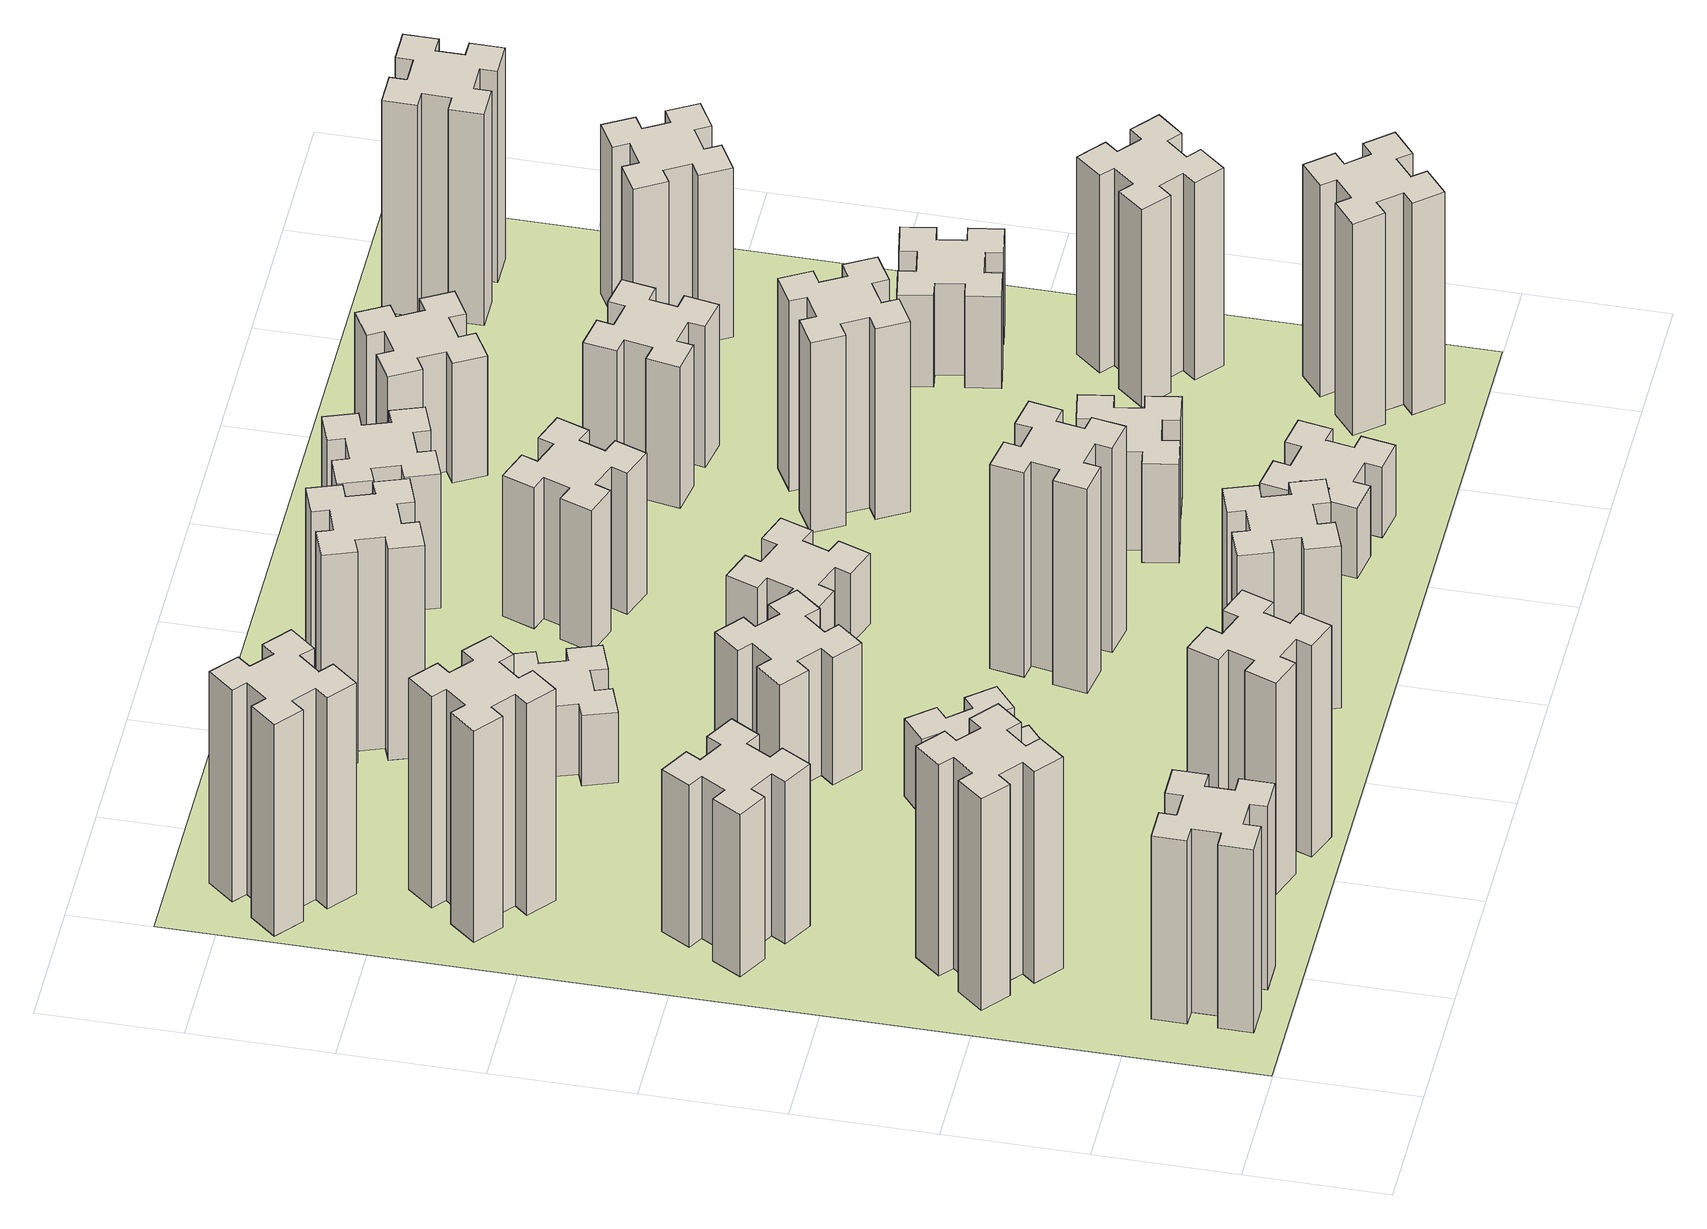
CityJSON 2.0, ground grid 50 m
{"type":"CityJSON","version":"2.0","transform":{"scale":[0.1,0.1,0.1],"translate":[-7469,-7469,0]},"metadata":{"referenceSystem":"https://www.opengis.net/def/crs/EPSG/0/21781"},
"CityObjects":{
"building1":{"type":"Building","attributes":{"class":"1000","function":"1000","usage":"1000","yearOfConstruction":2016,"roofType":"1000","measuredHeight":78,"storeysAboveGround":30,"storeysBelowGround":0},"geometry":[{"type":"Solid","lod":"1","boundaries":[[[[0,1,2,3,4,5,6,7,8,9,10,11,12,13,14,15,16,17,18,19]],[[17,16,20,21]],[[16,15,22,20]],[[15,14,23,22]],[[14,13,24,23]],[[13,12,25,24]],[[12,11,26,25]],[[11,10,27,26]],[[10,9,28,27]],[[9,8,29,28]],[[8,7,30,29]],[[7,6,31,30]],[[6,5,32,31]],[[5,4,33,32]],[[4,3,34,33]],[[3,2,35,34]],[[2,1,36,35]],[[1,0,37,36]],[[0,19,38,37]],[[19,18,39,38]],[[18,17,21,39]],[[24,25,26,27,28,29,30,31,32,33,34,35,36,37,38,39,21,20,22,23]]]]}]},
"building2":{"type":"Building","attributes":{"class":"1000","function":"1000","usage":"1000","yearOfConstruction":2016,"roofType":"1000","measuredHeight":90,"storeysAboveGround":30,"storeysBelowGround":0},"geometry":[{"type":"Solid","lod":"1","boundaries":[[[[40,41,42,43,44,45,46,47,48,49,50,51,52,53,54,55,56,57,58,59]],[[57,56,60,61]],[[56,55,62,60]],[[55,54,63,62]],[[54,53,64,63]],[[53,52,65,64]],[[52,51,66,65]],[[51,50,67,66]],[[50,49,68,67]],[[49,48,69,68]],[[48,47,70,69]],[[47,46,71,70]],[[46,45,72,71]],[[45,44,73,72]],[[44,43,74,73]],[[43,42,75,74]],[[42,41,76,75]],[[41,40,77,76]],[[40,59,78,77]],[[59,58,79,78]],[[58,57,61,79]],[[64,65,66,67,68,69,70,71,72,73,74,75,76,77,78,79,61,60,62,63]]]]}]},
"building3":{"type":"Building","attributes":{"class":"1000","function":"1000","usage":"1000","yearOfConstruction":2016,"roofType":"1000","measuredHeight":69,"storeysAboveGround":30,"storeysBelowGround":0},"geometry":[{"type":"Solid","lod":"1","boundaries":[[[[80,81,82,83,84,85,86,87,88,89,90,91,92,93,94,95,96,97,98,99]],[[97,96,100,101]],[[96,95,102,100]],[[95,94,103,102]],[[94,93,104,103]],[[93,92,105,104]],[[92,91,106,105]],[[91,90,107,106]],[[90,89,108,107]],[[89,88,109,108]],[[88,87,110,109]],[[87,86,111,110]],[[86,85,112,111]],[[85,84,113,112]],[[84,83,114,113]],[[83,82,115,114]],[[82,81,116,115]],[[81,80,117,116]],[[80,99,118,117]],[[99,98,119,118]],[[98,97,101,119]],[[104,105,106,107,108,109,110,111,112,113,114,115,116,117,118,119,101,100,102,103]]]]}]},
"building4":{"type":"Building","attributes":{"class":"1000","function":"1000","usage":"1000","yearOfConstruction":2016,"roofType":"1000","measuredHeight":90,"storeysAboveGround":30,"storeysBelowGround":0},"geometry":[{"type":"Solid","lod":"1","boundaries":[[[[120,121,122,123,124,125,126,127,128,129,130,131,132,133,134,135,136,137,138,139]],[[137,136,140,141]],[[136,135,142,140]],[[135,134,143,142]],[[134,133,144,143]],[[133,132,145,144]],[[132,131,146,145]],[[131,130,147,146]],[[130,129,148,147]],[[129,128,149,148]],[[128,127,150,149]],[[127,126,151,150]],[[126,125,152,151]],[[125,124,153,152]],[[124,123,154,153]],[[123,122,155,154]],[[122,121,156,155]],[[121,120,157,156]],[[120,139,158,157]],[[139,138,159,158]],[[138,137,141,159]],[[144,145,146,147,148,149,150,151,152,153,154,155,156,157,158,159,141,140,142,143]]]]}]},
"building5":{"type":"Building","attributes":{"class":"1000","function":"1000","usage":"1000","yearOfConstruction":2016,"roofType":"1000","measuredHeight":90,"storeysAboveGround":30,"storeysBelowGround":0},"geometry":[{"type":"Solid","lod":"1","boundaries":[[[[160,161,162,163,164,165,166,167,168,169,170,171,172,173,174,175,176,177,178,179]],[[177,176,180,181]],[[176,175,182,180]],[[175,174,183,182]],[[174,173,184,183]],[[173,172,185,184]],[[172,171,186,185]],[[171,170,187,186]],[[170,169,188,187]],[[169,168,189,188]],[[168,167,190,189]],[[167,166,191,190]],[[166,165,192,191]],[[165,164,193,192]],[[164,163,194,193]],[[163,162,195,194]],[[162,161,196,195]],[[161,160,197,196]],[[160,179,198,197]],[[179,178,199,198]],[[178,177,181,199]],[[184,185,186,187,188,189,190,191,192,193,194,195,196,197,198,199,181,180,182,183]]]]}]},
"building6":{"type":"Building","attributes":{"class":"1000","function":"1000","usage":"1000","yearOfConstruction":2016,"roofType":"1000","measuredHeight":90,"storeysAboveGround":30,"storeysBelowGround":0},"geometry":[{"type":"Solid","lod":"1","boundaries":[[[[200,201,202,203,204,205,206,207,208,209,210,211,212,213,214,215,216,217,218,219]],[[217,216,220,221]],[[216,215,222,220]],[[215,214,223,222]],[[214,213,224,223]],[[213,212,225,224]],[[212,211,226,225]],[[211,210,227,226]],[[210,209,228,227]],[[209,208,229,228]],[[208,207,230,229]],[[207,206,231,230]],[[206,205,232,231]],[[205,204,233,232]],[[204,203,234,233]],[[203,202,235,234]],[[202,201,236,235]],[[201,200,237,236]],[[200,219,238,237]],[[219,218,239,238]],[[218,217,221,239]],[[224,225,226,227,228,229,230,231,232,233,234,235,236,237,238,239,221,220,222,223]]]]}]},
"building7":{"type":"Building","attributes":{"class":"1000","function":"1000","usage":"1000","yearOfConstruction":2016,"roofType":"1000","measuredHeight":33,"storeysAboveGround":30,"storeysBelowGround":0},"geometry":[{"type":"Solid","lod":"1","boundaries":[[[[240,241,242,243,244,245,246,247,248,249,250,251,252,253,254,255,256,257,258,259]],[[257,256,260,261]],[[256,255,262,260]],[[255,254,263,262]],[[254,253,264,263]],[[253,252,265,264]],[[252,251,266,265]],[[251,250,267,266]],[[250,249,268,267]],[[249,248,269,268]],[[248,247,270,269]],[[247,246,271,270]],[[246,245,272,271]],[[245,244,273,272]],[[244,243,274,273]],[[243,242,275,274]],[[242,241,276,275]],[[241,240,277,276]],[[240,259,278,277]],[[259,258,279,278]],[[258,257,261,279]],[[264,265,266,267,268,269,270,271,272,273,274,275,276,277,278,279,261,260,262,263]]]]}]},
"building8":{"type":"Building","attributes":{"class":"1000","function":"1000","usage":"1000","yearOfConstruction":2016,"roofType":"1000","measuredHeight":54,"storeysAboveGround":30,"storeysBelowGround":0},"geometry":[{"type":"Solid","lod":"1","boundaries":[[[[280,281,282,283,284,285,286,287,288,289,290,291,292,293,294,295,296,297,298,299]],[[297,296,300,301]],[[296,295,302,300]],[[295,294,303,302]],[[294,293,304,303]],[[293,292,305,304]],[[292,291,306,305]],[[291,290,307,306]],[[290,289,308,307]],[[289,288,309,308]],[[288,287,310,309]],[[287,286,311,310]],[[286,285,312,311]],[[285,284,313,312]],[[284,283,314,313]],[[283,282,315,314]],[[282,281,316,315]],[[281,280,317,316]],[[280,299,318,317]],[[299,298,319,318]],[[298,297,301,319]],[[304,305,306,307,308,309,310,311,312,313,314,315,316,317,318,319,301,300,302,303]]]]}]},
"building9":{"type":"Building","attributes":{"class":"1000","function":"1000","usage":"1000","yearOfConstruction":2016,"roofType":"1000","measuredHeight":30,"storeysAboveGround":30,"storeysBelowGround":0},"geometry":[{"type":"Solid","lod":"1","boundaries":[[[[320,321,322,323,324,325,326,327,328,329,330,331,332,333,334,335,336,337,338,339]],[[337,336,340,341]],[[336,335,342,340]],[[335,334,343,342]],[[334,333,344,343]],[[333,332,345,344]],[[332,331,346,345]],[[331,330,347,346]],[[330,329,348,347]],[[329,328,349,348]],[[328,327,350,349]],[[327,326,351,350]],[[326,325,352,351]],[[325,324,353,352]],[[324,323,354,353]],[[323,322,355,354]],[[322,321,356,355]],[[321,320,357,356]],[[320,339,358,357]],[[339,338,359,358]],[[338,337,341,359]],[[344,345,346,347,348,349,350,351,352,353,354,355,356,357,358,359,341,340,342,343]]]]}]},
"building10":{"type":"Building","attributes":{"class":"1000","function":"1000","usage":"1000","yearOfConstruction":2016,"roofType":"1000","measuredHeight":69,"storeysAboveGround":30,"storeysBelowGround":0},"geometry":[{"type":"Solid","lod":"1","boundaries":[[[[360,361,362,363,364,365,366,367,368,369,370,371,372,373,374,375,376,377,378,379]],[[377,376,380,381]],[[376,375,382,380]],[[375,374,383,382]],[[374,373,384,383]],[[373,372,385,384]],[[372,371,386,385]],[[371,370,387,386]],[[370,369,388,387]],[[369,368,389,388]],[[368,367,390,389]],[[367,366,391,390]],[[366,365,392,391]],[[365,364,393,392]],[[364,363,394,393]],[[363,362,395,394]],[[362,361,396,395]],[[361,360,397,396]],[[360,379,398,397]],[[379,378,399,398]],[[378,377,381,399]],[[384,385,386,387,388,389,390,391,392,393,394,395,396,397,398,399,381,380,382,383]]]]}]},
"building11":{"type":"Building","attributes":{"class":"1000","function":"1000","usage":"1000","yearOfConstruction":2016,"roofType":"1000","measuredHeight":90,"storeysAboveGround":30,"storeysBelowGround":0},"geometry":[{"type":"Solid","lod":"1","boundaries":[[[[400,401,402,403,404,405,406,407,408,409,410,411,412,413,414,415,416,417,418,419]],[[417,416,420,421]],[[416,415,422,420]],[[415,414,423,422]],[[414,413,424,423]],[[413,412,425,424]],[[412,411,426,425]],[[411,410,427,426]],[[410,409,428,427]],[[409,408,429,428]],[[408,407,430,429]],[[407,406,431,430]],[[406,405,432,431]],[[405,404,433,432]],[[404,403,434,433]],[[403,402,435,434]],[[402,401,436,435]],[[401,400,437,436]],[[400,419,438,437]],[[419,418,439,438]],[[418,417,421,439]],[[424,425,426,427,428,429,430,431,432,433,434,435,436,437,438,439,421,420,422,423]]]]}]},
"building12":{"type":"Building","attributes":{"class":"1000","function":"1000","usage":"1000","yearOfConstruction":2016,"roofType":"1000","measuredHeight":87,"storeysAboveGround":30,"storeysBelowGround":0},"geometry":[{"type":"Solid","lod":"1","boundaries":[[[[440,441,442,443,444,445,446,447,448,449,450,451,452,453,454,455,456,457,458,459]],[[457,456,460,461]],[[456,455,462,460]],[[455,454,463,462]],[[454,453,464,463]],[[453,452,465,464]],[[452,451,466,465]],[[451,450,467,466]],[[450,449,468,467]],[[449,448,469,468]],[[448,447,470,469]],[[447,446,471,470]],[[446,445,472,471]],[[445,444,473,472]],[[444,443,474,473]],[[443,442,475,474]],[[442,441,476,475]],[[441,440,477,476]],[[440,459,478,477]],[[459,458,479,478]],[[458,457,461,479]],[[464,465,466,467,468,469,470,471,472,473,474,475,476,477,478,479,461,460,462,463]]]]}]},
"building13":{"type":"Building","attributes":{"class":"1000","function":"1000","usage":"1000","yearOfConstruction":2016,"roofType":"1000","measuredHeight":30,"storeysAboveGround":30,"storeysBelowGround":0},"geometry":[{"type":"Solid","lod":"1","boundaries":[[[[480,481,482,483,484,485,486,487,488,489,490,491,492,493,494,495,496,497,498,499]],[[497,496,500,501]],[[496,495,502,500]],[[495,494,503,502]],[[494,493,504,503]],[[493,492,505,504]],[[492,491,506,505]],[[491,490,507,506]],[[490,489,508,507]],[[489,488,509,508]],[[488,487,510,509]],[[487,486,511,510]],[[486,485,512,511]],[[485,484,513,512]],[[484,483,514,513]],[[483,482,515,514]],[[482,481,516,515]],[[481,480,517,516]],[[480,499,518,517]],[[499,498,519,518]],[[498,497,501,519]],[[504,505,506,507,508,509,510,511,512,513,514,515,516,517,518,519,501,500,502,503]]]]}]},
"building14":{"type":"Building","attributes":{"class":"1000","function":"1000","usage":"1000","yearOfConstruction":2016,"roofType":"1000","measuredHeight":60,"storeysAboveGround":30,"storeysBelowGround":0},"geometry":[{"type":"Solid","lod":"1","boundaries":[[[[520,521,522,523,524,525,526,527,528,529,530,531,532,533,534,535,536,537,538,539]],[[537,536,540,541]],[[536,535,542,540]],[[535,534,543,542]],[[534,533,544,543]],[[533,532,545,544]],[[532,531,546,545]],[[531,530,547,546]],[[530,529,548,547]],[[529,528,549,548]],[[528,527,550,549]],[[527,526,551,550]],[[526,525,552,551]],[[525,524,553,552]],[[524,523,554,553]],[[523,522,555,554]],[[522,521,556,555]],[[521,520,557,556]],[[520,539,558,557]],[[539,538,559,558]],[[538,537,541,559]],[[544,545,546,547,548,549,550,551,552,553,554,555,556,557,558,559,541,540,542,543]]]]}]},
"building15":{"type":"Building","attributes":{"class":"1000","function":"1000","usage":"1000","yearOfConstruction":2016,"roofType":"1000","measuredHeight":30,"storeysAboveGround":30,"storeysBelowGround":0},"geometry":[{"type":"Solid","lod":"1","boundaries":[[[[560,561,562,563,564,565,566,567,568,569,570,571,572,573,574,575,576,577,578,579]],[[577,576,580,581]],[[576,575,582,580]],[[575,574,583,582]],[[574,573,584,583]],[[573,572,585,584]],[[572,571,586,585]],[[571,570,587,586]],[[570,569,588,587]],[[569,568,589,588]],[[568,567,590,589]],[[567,566,591,590]],[[566,565,592,591]],[[565,564,593,592]],[[564,563,594,593]],[[563,562,595,594]],[[562,561,596,595]],[[561,560,597,596]],[[560,579,598,597]],[[579,578,599,598]],[[578,577,581,599]],[[584,585,586,587,588,589,590,591,592,593,594,595,596,597,598,599,581,580,582,583]]]]}]},
"building16":{"type":"Building","attributes":{"class":"1000","function":"1000","usage":"1000","yearOfConstruction":2016,"roofType":"1000","measuredHeight":57,"storeysAboveGround":30,"storeysBelowGround":0},"geometry":[{"type":"Solid","lod":"1","boundaries":[[[[600,601,602,603,604,605,606,607,608,609,610,611,612,613,614,615,616,617,618,619]],[[617,616,620,621]],[[616,615,622,620]],[[615,614,623,622]],[[614,613,624,623]],[[613,612,625,624]],[[612,611,626,625]],[[611,610,627,626]],[[610,609,628,627]],[[609,608,629,628]],[[608,607,630,629]],[[607,606,631,630]],[[606,605,632,631]],[[605,604,633,632]],[[604,603,634,633]],[[603,602,635,634]],[[602,601,636,635]],[[601,600,637,636]],[[600,619,638,637]],[[619,618,639,638]],[[618,617,621,639]],[[624,625,626,627,628,629,630,631,632,633,634,635,636,637,638,639,621,620,622,623]]]]}]},
"building17":{"type":"Building","attributes":{"class":"1000","function":"1000","usage":"1000","yearOfConstruction":2016,"roofType":"1000","measuredHeight":42,"storeysAboveGround":30,"storeysBelowGround":0},"geometry":[{"type":"Solid","lod":"1","boundaries":[[[[640,641,642,643,644,645,646,647,648,649,650,651,652,653,654,655,656,657,658,659]],[[657,656,660,661]],[[656,655,662,660]],[[655,654,663,662]],[[654,653,664,663]],[[653,652,665,664]],[[652,651,666,665]],[[651,650,667,666]],[[650,649,668,667]],[[649,648,669,668]],[[648,647,670,669]],[[647,646,671,670]],[[646,645,672,671]],[[645,644,673,672]],[[644,643,674,673]],[[643,642,675,674]],[[642,641,676,675]],[[641,640,677,676]],[[640,659,678,677]],[[659,658,679,678]],[[658,657,661,679]],[[664,665,666,667,668,669,670,671,672,673,674,675,676,677,678,679,661,660,662,663]]]]}]},
"building18":{"type":"Building","attributes":{"class":"1000","function":"1000","usage":"1000","yearOfConstruction":2016,"roofType":"1000","measuredHeight":81,"storeysAboveGround":30,"storeysBelowGround":0},"geometry":[{"type":"Solid","lod":"1","boundaries":[[[[680,681,682,683,684,685,686,687,688,689,690,691,692,693,694,695,696,697,698,699]],[[697,696,700,701]],[[696,695,702,700]],[[695,694,703,702]],[[694,693,704,703]],[[693,692,705,704]],[[692,691,706,705]],[[691,690,707,706]],[[690,689,708,707]],[[689,688,709,708]],[[688,687,710,709]],[[687,686,711,710]],[[686,685,712,711]],[[685,684,713,712]],[[684,683,714,713]],[[683,682,715,714]],[[682,681,716,715]],[[681,680,717,716]],[[680,699,718,717]],[[699,698,719,718]],[[698,697,701,719]],[[704,705,706,707,708,709,710,711,712,713,714,715,716,717,718,719,701,700,702,703]]]]}]},
"building19":{"type":"Building","attributes":{"class":"1000","function":"1000","usage":"1000","yearOfConstruction":2016,"roofType":"1000","measuredHeight":60,"storeysAboveGround":30,"storeysBelowGround":0},"geometry":[{"type":"Solid","lod":"1","boundaries":[[[[720,721,722,723,724,725,726,727,728,729,730,731,732,733,734,735,736,737,738,739]],[[737,736,740,741]],[[736,735,742,740]],[[735,734,743,742]],[[734,733,744,743]],[[733,732,745,744]],[[732,731,746,745]],[[731,730,747,746]],[[730,729,748,747]],[[729,728,749,748]],[[728,727,750,749]],[[727,726,751,750]],[[726,725,752,751]],[[725,724,753,752]],[[724,723,754,753]],[[723,722,755,754]],[[722,721,756,755]],[[721,720,757,756]],[[720,739,758,757]],[[739,738,759,758]],[[738,737,741,759]],[[744,745,746,747,748,749,750,751,752,753,754,755,756,757,758,759,741,740,742,743]]]]}]},
"building20":{"type":"Building","attributes":{"class":"1000","function":"1000","usage":"1000","yearOfConstruction":2016,"roofType":"1000","measuredHeight":51,"storeysAboveGround":30,"storeysBelowGround":0},"geometry":[{"type":"Solid","lod":"1","boundaries":[[[[760,761,762,763,764,765,766,767,768,769,770,771,772,773,774,775,776,777,778,779]],[[777,776,780,781]],[[776,775,782,780]],[[775,774,783,782]],[[774,773,784,783]],[[773,772,785,784]],[[772,771,786,785]],[[771,770,787,786]],[[770,769,788,787]],[[769,768,789,788]],[[768,767,790,789]],[[767,766,791,790]],[[766,765,792,791]],[[765,764,793,792]],[[764,763,794,793]],[[763,762,795,794]],[[762,761,796,795]],[[761,760,797,796]],[[760,779,798,797]],[[779,778,799,798]],[[778,777,781,799]],[[784,785,786,787,788,789,790,791,792,793,794,795,796,797,798,799,781,780,782,783]]]]}]},
"building21":{"type":"Building","attributes":{"class":"1000","function":"1000","usage":"1000","yearOfConstruction":2016,"roofType":"1000","measuredHeight":90,"storeysAboveGround":30,"storeysBelowGround":0},"geometry":[{"type":"Solid","lod":"1","boundaries":[[[[800,801,802,803,804,805,806,807,808,809,810,811,812,813,814,815,816,817,818,819]],[[817,816,820,821]],[[816,815,822,820]],[[815,814,823,822]],[[814,813,824,823]],[[813,812,825,824]],[[812,811,826,825]],[[811,810,827,826]],[[810,809,828,827]],[[809,808,829,828]],[[808,807,830,829]],[[807,806,831,830]],[[806,805,832,831]],[[805,804,833,832]],[[804,803,834,833]],[[803,802,835,834]],[[802,801,836,835]],[[801,800,837,836]],[[800,819,838,837]],[[819,818,839,838]],[[818,817,821,839]],[[824,825,826,827,828,829,830,831,832,833,834,835,836,837,838,839,821,820,822,823]]]]}]},
"building22":{"type":"Building","attributes":{"class":"1000","function":"1000","usage":"1000","yearOfConstruction":2016,"roofType":"1000","measuredHeight":84,"storeysAboveGround":30,"storeysBelowGround":0},"geometry":[{"type":"Solid","lod":"1","boundaries":[[[[840,841,842,843,844,845,846,847,848,849,850,851,852,853,854,855,856,857,858,859]],[[857,856,860,861]],[[856,855,862,860]],[[855,854,863,862]],[[854,853,864,863]],[[853,852,865,864]],[[852,851,866,865]],[[851,850,867,866]],[[850,849,868,867]],[[849,848,869,868]],[[848,847,870,869]],[[847,846,871,870]],[[846,845,872,871]],[[845,844,873,872]],[[844,843,874,873]],[[843,842,875,874]],[[842,841,876,875]],[[841,840,877,876]],[[840,859,878,877]],[[859,858,879,878]],[[858,857,861,879]],[[864,865,866,867,868,869,870,871,872,873,874,875,876,877,878,879,861,860,862,863]]]]}]},
"building23":{"type":"Building","attributes":{"class":"1000","function":"1000","usage":"1000","yearOfConstruction":2016,"roofType":"1000","measuredHeight":39,"storeysAboveGround":30,"storeysBelowGround":0},"geometry":[{"type":"Solid","lod":"1","boundaries":[[[[880,881,882,883,884,885,886,887,888,889,890,891,892,893,894,895,896,897,898,899]],[[897,896,900,901]],[[896,895,902,900]],[[895,894,903,902]],[[894,893,904,903]],[[893,892,905,904]],[[892,891,906,905]],[[891,890,907,906]],[[890,889,908,907]],[[889,888,909,908]],[[888,887,910,909]],[[887,886,911,910]],[[886,885,912,911]],[[885,884,913,912]],[[884,883,914,913]],[[883,882,915,914]],[[882,881,916,915]],[[881,880,917,916]],[[880,899,918,917]],[[899,898,919,918]],[[898,897,901,919]],[[904,905,906,907,908,909,910,911,912,913,914,915,916,917,918,919,901,900,902,903]]]]}]},
"building24":{"type":"Building","attributes":{"class":"1000","function":"1000","usage":"1000","yearOfConstruction":2016,"roofType":"1000","measuredHeight":72,"storeysAboveGround":30,"storeysBelowGround":0},"geometry":[{"type":"Solid","lod":"1","boundaries":[[[[920,921,922,923,924,925,926,927,928,929,930,931,932,933,934,935,936,937,938,939]],[[937,936,940,941]],[[936,935,942,940]],[[935,934,943,942]],[[934,933,944,943]],[[933,932,945,944]],[[932,931,946,945]],[[931,930,947,946]],[[930,929,948,947]],[[929,928,949,948]],[[928,927,950,949]],[[927,926,951,950]],[[926,925,952,951]],[[925,924,953,952]],[[924,923,954,953]],[[923,922,955,954]],[[922,921,956,955]],[[921,920,957,956]],[[920,939,958,957]],[[939,938,959,958]],[[938,937,941,959]],[[944,945,946,947,948,949,950,951,952,953,954,955,956,957,958,959,941,940,942,943]]]]}]},
"building25":{"type":"Building","attributes":{"class":"1000","function":"1000","usage":"1000","yearOfConstruction":2016,"roofType":"1000","measuredHeight":90,"storeysAboveGround":30,"storeysBelowGround":0},"geometry":[{"type":"Solid","lod":"1","boundaries":[[[[960,961,962,963,964,965,966,967,968,969,970,971,972,973,974,975,976,977,978,979]],[[977,976,980,981]],[[976,975,982,980]],[[975,974,983,982]],[[974,973,984,983]],[[973,972,985,984]],[[972,971,986,985]],[[971,970,987,986]],[[970,969,988,987]],[[969,968,989,988]],[[968,967,990,989]],[[967,966,991,990]],[[966,965,992,991]],[[965,964,993,992]],[[964,963,994,993]],[[963,962,995,994]],[[962,961,996,995]],[[961,960,997,996]],[[960,979,998,997]],[[979,978,999,998]],[[978,977,981,999]],[[984,985,986,987,988,989,990,991,992,993,994,995,996,997,998,999,981,980,982,983]]]]}]},
"landuse1":{"type":"LandUse","attributes":{"name":"plot1","function":"1010"},"geometry":[{"type":"MultiSurface","lod":"1","boundaries":[[[1000,1001,1002,1003]]]}]}
},
"vertices":[
[265,325,0],[265,225,0],[205,225,0],[205,105,0],[325,105,0],[325,165,0],[425,165,0],[425,105,0],[545,105,0],[545,225,0],[485,225,0],[485,325,0],[545,325,0],[545,445,0],[425,445,0],[425,385,0],[325,385,0],[325,445,0],[205,445,0],[205,325,0],[325,385,780],[325,445,780],[425,385,780],[425,445,780],[545,445,780],[545,325,780],[485,325,780],[485,225,780],[545,225,780],[545,105,780],[425,105,780],[425,165,780],[325,165,780],[325,105,780],[205,105,780],[205,225,780],[265,225,780],[265,325,780],[205,325,780],[205,445,780],
[484,1067,0],[408,1132,0],[446,1178,0],[354,1255,0],[277,1163,0],[323,1124,0],[259,1048,0],[213,1086,0],[136,994,0],[228,917,0],[266,963,0],[343,899,0],[304,853,0],[396,776,0],[473,868,0],[427,906,0],[492,983,0],[538,944,0],[615,1036,0],[523,1113,0],[492,983,900],[538,944,900],[427,906,900],[473,868,900],[396,776,900],[304,853,900],[343,899,900],[266,963,900],[228,917,900],[136,994,900],[213,1086,900],[259,1048,900],[323,1124,900],[277,1163,900],[354,1255,900],[446,1178,900],[408,1132,900],[484,1067,900],[523,1113,900],[615,1036,900],
[474,1926,0],[387,1976,0],[417,2028,0],[313,2088,0],[253,1984,0],[305,1954,0],[255,1867,0],[203,1897,0],[143,1793,0],[247,1733,0],[277,1785,0],[364,1735,0],[334,1683,0],[438,1623,0],[498,1727,0],[446,1757,0],[496,1844,0],[548,1814,0],[608,1918,0],[504,1978,0],[496,1844,690],[548,1814,690],[446,1757,690],[498,1727,690],[438,1623,690],[334,1683,690],[364,1735,690],[277,1785,690],[247,1733,690],[143,1793,690],[203,1897,690],[255,1867,690],[305,1954,690],[253,1984,690],[313,2088,690],[417,2028,690],[387,1976,690],[474,1926,690],[504,1978,690],[608,1918,690],
[484,2747,0],[408,2812,0],[446,2858,0],[354,2935,0],[277,2843,0],[323,2804,0],[259,2728,0],[213,2766,0],[136,2674,0],[228,2597,0],[266,2643,0],[343,2579,0],[304,2533,0],[396,2456,0],[473,2548,0],[427,2586,0],[492,2663,0],[538,2624,0],[615,2716,0],[523,2793,0],[492,2663,900],[538,2624,900],[427,2586,900],[473,2548,900],[396,2456,900],[304,2533,900],[343,2579,900],[266,2643,900],[228,2597,900],[136,2674,900],[213,2766,900],[259,2728,900],[323,2804,900],[277,2843,900],[354,2935,900],[446,2858,900],[408,2812,900],[484,2747,900],[523,2793,900],[615,2716,900],
[1029,360,0],[995,266,0],[939,287,0],[897,174,0],[1010,133,0],[1031,189,0],[1125,155,0],[1104,99,0],[1217,57,0],[1258,170,0],[1202,191,0],[1236,285,0],[1292,264,0],[1333,377,0],[1220,418,0],[1200,362,0],[1106,396,0],[1127,452,0],[1014,493,0],[973,380,0],[1106,396,900],[1127,452,900],[1200,362,900],[1220,418,900],[1333,377,900],[1292,264,900],[1236,285,900],[1202,191,900],[1258,170,900],[1217,57,900],[1104,99,900],[1125,155,900],[1031,189,900],[1010,133,900],[897,174,900],[939,287,900],[995,266,900],[1029,360,900],[973,380,900],[1014,493,900],
[384,3387,0],[308,3452,0],[346,3498,0],[254,3575,0],[177,3483,0],[223,3444,0],[159,3368,0],[113,3406,0],[36,3314,0],[128,3237,0],[166,3283,0],[243,3219,0],[204,3173,0],[296,3096,0],[373,3188,0],[327,3226,0],[392,3303,0],[438,3264,0],[515,3356,0],[423,3433,0],[392,3303,900],[438,3264,900],[327,3226,900],[373,3188,900],[296,3096,900],[204,3173,900],[243,3219,900],[166,3283,900],[128,3237,900],[36,3314,900],[113,3406,900],[159,3368,900],[223,3444,900],[177,3483,900],[254,3575,900],[346,3498,900],[308,3452,900],[384,3387,900],[423,3433,900],[515,3356,900],
[999,1183,0],[1063,1106,0],[1017,1068,0],[1094,976,0],[1186,1053,0],[1148,1099,0],[1224,1163,0],[1263,1117,0],[1355,1194,0],[1278,1286,0],[1232,1248,0],[1167,1324,0],[1213,1363,0],[1136,1455,0],[1044,1378,0],[1083,1332,0],[1006,1267,0],[968,1313,0],[876,1236,0],[953,1144,0],[1006,1267,330],[968,1313,330],[1083,1332,330],[1044,1378,330],[1136,1455,330],[1213,1363,330],[1167,1324,330],[1232,1248,330],[1278,1286,330],[1355,1194,330],[1263,1117,330],[1224,1163,330],[1148,1099,330],[1186,1053,330],[1094,976,330],[1017,1068,330],[1063,1106,330],[999,1183,330],[953,1144,330],[876,1236,330],
[1106,1803,0],[1183,1739,0],[1144,1693,0],[1236,1616,0],[1313,1708,0],[1267,1746,0],[1332,1823,0],[1378,1784,0],[1455,1876,0],[1363,1953,0],[1324,1907,0],[1248,1972,0],[1286,2018,0],[1194,2095,0],[1117,2003,0],[1163,1964,0],[1099,1888,0],[1053,1926,0],[976,1834,0],[1068,1757,0],[1099,1888,540],[1053,1926,540],[1163,1964,540],[1117,2003,540],[1194,2095,540],[1286,2018,540],[1248,1972,540],[1324,1907,540],[1363,1953,540],[1455,1876,540],[1378,1784,540],[1332,1823,540],[1267,1746,540],[1313,1708,540],[1236,1616,540],[1144,1693,540],[1183,1739,540],[1106,1803,540],[1068,1757,540],[976,1834,540],
[1106,2475,0],[1200,2509,0],[1220,2453,0],[1333,2494,0],[1292,2607,0],[1236,2586,0],[1202,2680,0],[1258,2700,0],[1217,2813,0],[1104,2772,0],[1125,2716,0],[1031,2682,0],[1010,2738,0],[897,2697,0],[939,2584,0],[995,2605,0],[1029,2511,0],[973,2490,0],[1014,2377,0],[1127,2419,0],[1029,2511,300],[973,2490,300],[995,2605,300],[939,2584,300],[897,2697,300],[1010,2738,300],[1031,2682,300],[1125,2716,300],[1104,2772,300],[1217,2813,300],[1258,2700,300],[1202,2680,300],[1236,2586,300],[1292,2607,300],[1333,2494,300],[1220,2453,300],[1200,2509,300],[1106,2475,300],[1127,2419,300],[1014,2377,300],
[1965,496,0],[1871,462,0],[1850,518,0],[1737,477,0],[1779,364,0],[1835,385,0],[1869,291,0],[1813,270,0],[1854,157,0],[1967,199,0],[1946,255,0],[2040,289,0],[2060,233,0],[2173,274,0],[2132,387,0],[2076,366,0],[2042,460,0],[2098,480,0],[2057,593,0],[1944,552,0],[2042,460,690],[2098,480,690],[2076,366,690],[2132,387,690],[2173,274,690],[2060,233,690],[2040,289,690],[1946,255,690],[1967,199,690],[1854,157,690],[1813,270,690],[1869,291,690],[1835,385,690],[1779,364,690],[1737,477,690],[1850,518,690],[1871,462,690],[1965,496,690],[1944,552,690],[2057,593,690],
[1125,3356,0],[1031,3322,0],[1010,3378,0],[897,3337,0],[939,3224,0],[995,3245,0],[1029,3151,0],[973,3130,0],[1014,3017,0],[1127,3059,0],[1106,3115,0],[1200,3149,0],[1220,3093,0],[1333,3134,0],[1292,3247,0],[1236,3226,0],[1202,3320,0],[1258,3340,0],[1217,3453,0],[1104,3412,0],[1202,3320,900],[1258,3340,900],[1236,3226,900],[1292,3247,900],[1333,3134,900],[1220,3093,900],[1200,3149,900],[1106,3115,900],[1127,3059,900],[1014,3017,900],[973,3130,900],[1029,3151,900],[995,3245,900],[939,3224,900],[897,3337,900],[1010,3378,900],[1031,3322,900],[1125,3356,900],[1104,3412,900],[1217,3453,900],
[2055,1047,0],[2072,1145,0],[2131,1135,0],[2152,1253,0],[2034,1274,0],[2024,1215,0],[1925,1232,0],[1936,1291,0],[1817,1312,0],[1797,1194,0],[1856,1184,0],[1838,1085,0],[1779,1096,0],[1758,977,0],[1877,957,0],[1887,1016,0],[1985,998,0],[1975,939,0],[2093,918,0],[2114,1037,0],[1985,998,870],[1975,939,870],[1887,1016,870],[1877,957,870],[1758,977,870],[1779,1096,870],[1838,1085,870],[1856,1184,870],[1797,1194,870],[1817,1312,870],[1936,1291,870],[1925,1232,870],[2024,1215,870],[2034,1274,870],[2152,1253,870],[2131,1135,870],[2072,1145,870],[2055,1047,870],[2114,1037,870],[2093,918,870],
[1940,2042,0],[1846,2076,0],[1867,2132,0],[1754,2173,0],[1713,2060,0],[1769,2040,0],[1735,1946,0],[1679,1967,0],[1637,1854,0],[1750,1813,0],[1771,1869,0],[1865,1835,0],[1844,1779,0],[1957,1737,0],[1998,1850,0],[1942,1871,0],[1976,1965,0],[2032,1944,0],[2073,2057,0],[1960,2098,0],[1976,1965,300],[2032,1944,300],[1942,1871,300],[1998,1850,300],[1957,1737,300],[1844,1779,300],[1865,1835,300],[1771,1869,300],[1750,1813,300],[1637,1854,300],[1679,1967,300],[1735,1946,300],[1769,2040,300],[1713,2060,300],[1754,2173,300],[1867,2132,300],[1846,2076,300],[1940,2042,300],[1960,2098,300],[2073,2057,300],
[1940,2782,0],[1846,2816,0],[1867,2872,0],[1754,2913,0],[1713,2800,0],[1769,2780,0],[1735,2686,0],[1679,2707,0],[1637,2594,0],[1750,2553,0],[1771,2609,0],[1865,2575,0],[1844,2519,0],[1957,2477,0],[1998,2590,0],[1942,2611,0],[1976,2705,0],[2032,2684,0],[2073,2797,0],[1960,2838,0],[1976,2705,600],[2032,2684,600],[1942,2611,600],[1998,2590,600],[1957,2477,600],[1844,2519,600],[1865,2575,600],[1771,2609,600],[1750,2553,600],[1637,2594,600],[1679,2707,600],[1735,2686,600],[1769,2780,600],[1713,2800,600],[1754,2913,600],[1867,2872,600],[1846,2816,600],[1940,2782,600],[1960,2838,600],[2073,2797,600],
[2596,444,0],[2578,345,0],[2519,356,0],[2498,237,0],[2617,217,0],[2627,276,0],[2725,258,0],[2715,199,0],[2833,178,0],[2854,297,0],[2795,307,0],[2812,405,0],[2871,395,0],[2892,513,0],[2774,534,0],[2764,475,0],[2665,492,0],[2676,551,0],[2557,572,0],[2537,454,0],[2665,492,300],[2676,551,300],[2764,475,300],[2774,534,300],[2892,513,300],[2871,395,300],[2812,405,300],[2795,307,300],[2854,297,300],[2833,178,300],[2715,199,300],[2725,258,300],[2627,276,300],[2617,217,300],[2498,237,300],[2519,356,300],[2578,345,300],[2596,444,300],[2537,454,300],[2557,572,300],
[1846,3215,0],[1940,3249,0],[1960,3193,0],[2073,3234,0],[2032,3347,0],[1976,3326,0],[1942,3420,0],[1998,3440,0],[1957,3553,0],[1844,3512,0],[1865,3456,0],[1771,3422,0],[1750,3478,0],[1637,3437,0],[1679,3324,0],[1735,3345,0],[1769,3251,0],[1713,3230,0],[1754,3117,0],[1867,3159,0],[1769,3251,570],[1713,3230,570],[1735,3345,570],[1679,3324,570],[1637,3437,570],[1750,3478,570],[1771,3422,570],[1865,3456,570],[1844,3512,570],[1957,3553,570],[1998,3440,570],[1942,3420,570],[1976,3326,570],[2032,3347,570],[2073,3234,570],[1960,3193,570],[1940,3249,570],[1846,3215,570],[1867,3159,570],[1754,3117,570],
[2625,1132,0],[2527,1115,0],[2517,1174,0],[2398,1153,0],[2419,1035,0],[2478,1045,0],[2496,947,0],[2437,937,0],[2457,818,0],[2576,839,0],[2565,898,0],[2664,916,0],[2674,857,0],[2792,877,0],[2771,996,0],[2712,985,0],[2695,1084,0],[2754,1094,0],[2733,1212,0],[2615,1191,0],[2695,1084,420],[2754,1094,420],[2712,985,420],[2771,996,420],[2792,877,420],[2674,857,420],[2664,916,420],[2565,898,420],[2576,839,420],[2457,818,420],[2437,937,420],[2496,947,420],[2478,1045,420],[2419,1035,420],[2398,1153,420],[2517,1174,420],[2527,1115,420],[2625,1132,420],[2615,1191,420],[2733,1212,420],
[2716,1967,0],[2666,2054,0],[2718,2084,0],[2658,2188,0],[2554,2128,0],[2584,2076,0],[2497,2026,0],[2467,2078,0],[2363,2018,0],[2423,1914,0],[2475,1944,0],[2525,1857,0],[2473,1827,0],[2533,1723,0],[2637,1783,0],[2607,1835,0],[2694,1885,0],[2724,1833,0],[2828,1893,0],[2768,1997,0],[2694,1885,810],[2724,1833,810],[2607,1835,810],[2637,1783,810],[2533,1723,810],[2473,1827,810],[2525,1857,810],[2475,1944,810],[2423,1914,810],[2363,2018,810],[2467,2078,810],[2497,2026,810],[2584,2076,810],[2554,2128,810],[2658,2188,810],[2718,2084,810],[2666,2054,810],[2716,1967,810],[2768,1997,810],[2828,1893,810],
[2527,2496,0],[2625,2478,0],[2615,2419,0],[2733,2398,0],[2754,2517,0],[2695,2527,0],[2712,2625,0],[2771,2615,0],[2792,2733,0],[2674,2754,0],[2664,2695,0],[2565,2712,0],[2576,2771,0],[2457,2792,0],[2437,2674,0],[2496,2664,0],[2478,2565,0],[2419,2576,0],[2398,2457,0],[2517,2437,0],[2478,2565,600],[2419,2576,600],[2496,2664,600],[2437,2674,600],[2457,2792,600],[2576,2771,600],[2565,2712,600],[2664,2695,600],[2674,2754,600],[2792,2733,600],[2771,2615,600],[2712,2625,600],[2695,2527,600],[2754,2517,600],[2733,2398,600],[2615,2419,600],[2625,2478,600],[2527,2496,600],[2517,2437,600],[2398,2457,600],
[2616,3347,0],[2566,3434,0],[2618,3464,0],[2558,3568,0],[2454,3508,0],[2484,3456,0],[2397,3406,0],[2367,3458,0],[2263,3398,0],[2323,3294,0],[2375,3324,0],[2425,3237,0],[2373,3207,0],[2433,3103,0],[2537,3163,0],[2507,3215,0],[2594,3265,0],[2624,3213,0],[2728,3273,0],[2668,3377,0],[2594,3265,510],[2624,3213,510],[2507,3215,510],[2537,3163,510],[2433,3103,510],[2373,3207,510],[2425,3237,510],[2375,3324,510],[2323,3294,510],[2263,3398,510],[2367,3458,510],[2397,3406,510],[2484,3456,510],[2454,3508,510],[2558,3568,510],[2618,3464,510],[2566,3434,510],[2616,3347,510],[2668,3377,510],[2728,3273,510],
[3468,259,0],[3544,323,0],[3583,277,0],[3675,354,0],[3598,446,0],[3552,408,0],[3487,484,0],[3533,523,0],[3456,615,0],[3364,538,0],[3403,492,0],[3326,427,0],[3288,473,0],[3196,396,0],[3273,304,0],[3319,343,0],[3383,266,0],[3337,228,0],[3414,136,0],[3506,213,0],[3383,266,900],[3337,228,900],[3319,343,900],[3273,304,900],[3196,396,900],[3288,473,900],[3326,427,900],[3403,492,900],[3364,538,900],[3456,615,900],[3533,523,900],[3487,484,900],[3552,408,900],[3598,446,900],[3675,354,900],[3583,277,900],[3544,323,900],[3468,259,900],[3506,213,900],[3414,136,900],
[3487,1006,0],[3552,1083,0],[3598,1044,0],[3675,1136,0],[3583,1213,0],[3544,1167,0],[3468,1232,0],[3506,1278,0],[3414,1355,0],[3337,1263,0],[3383,1224,0],[3319,1148,0],[3273,1186,0],[3196,1094,0],[3288,1017,0],[3326,1063,0],[3403,999,0],[3364,953,0],[3456,876,0],[3533,968,0],[3403,999,840],[3364,953,840],[3326,1063,840],[3288,1017,840],[3196,1094,840],[3273,1186,840],[3319,1148,840],[3383,1224,840],[3337,1263,840],[3414,1355,840],[3506,1278,840],[3468,1232,840],[3544,1167,840],[3583,1213,840],[3675,1136,840],[3598,1044,840],[3552,1083,840],[3487,1006,840],[3533,968,840],[3456,876,840],
[3365,1872,0],[3267,1855,0],[3257,1914,0],[3138,1893,0],[3159,1775,0],[3218,1785,0],[3236,1687,0],[3177,1677,0],[3197,1558,0],[3316,1579,0],[3305,1638,0],[3404,1656,0],[3414,1597,0],[3532,1617,0],[3511,1736,0],[3452,1725,0],[3435,1824,0],[3494,1834,0],[3473,1952,0],[3355,1931,0],[3435,1824,390],[3494,1834,390],[3452,1725,390],[3511,1736,390],[3532,1617,390],[3414,1597,390],[3404,1656,390],[3305,1638,390],[3316,1579,390],[3197,1558,390],[3177,1677,390],[3236,1687,390],[3218,1785,390],[3159,1775,390],[3138,1893,390],[3257,1914,390],[3267,1855,390],[3365,1872,390],[3355,1931,390],[3473,1952,390],
[3456,2707,0],[3406,2794,0],[3458,2824,0],[3398,2928,0],[3294,2868,0],[3324,2816,0],[3237,2766,0],[3207,2818,0],[3103,2758,0],[3163,2654,0],[3215,2684,0],[3265,2597,0],[3213,2567,0],[3273,2463,0],[3377,2523,0],[3347,2575,0],[3434,2625,0],[3464,2573,0],[3568,2633,0],[3508,2737,0],[3434,2625,720],[3464,2573,720],[3347,2575,720],[3377,2523,720],[3273,2463,720],[3213,2567,720],[3265,2597,720],[3215,2684,720],[3163,2654,720],[3103,2758,720],[3207,2818,720],[3237,2766,720],[3324,2816,720],[3294,2868,720],[3398,2928,720],[3458,2824,720],[3406,2794,720],[3456,2707,720],[3508,2737,720],[3568,2633,720],
[3285,3325,0],[3385,3325,0],[3385,3265,0],[3505,3265,0],[3505,3385,0],[3445,3385,0],[3445,3485,0],[3505,3485,0],[3505,3605,0],[3385,3605,0],[3385,3545,0],[3285,3545,0],[3285,3605,0],[3165,3605,0],[3165,3485,0],[3225,3485,0],[3225,3385,0],[3165,3385,0],[3165,3265,0],[3285,3265,0],[3225,3385,900],[3165,3385,900],[3225,3485,900],[3165,3485,900],[3165,3605,900],[3285,3605,900],[3285,3545,900],[3385,3545,900],[3385,3605,900],[3505,3605,900],[3505,3485,900],[3445,3485,900],[3445,3385,900],[3505,3385,900],[3505,3265,900],[3385,3265,900],[3385,3325,900],[3285,3325,900],[3285,3265,900],[3165,3265,900],
[5,3705,0],[3705,3705,0],[3705,5,0],[5,5,0]
]}
